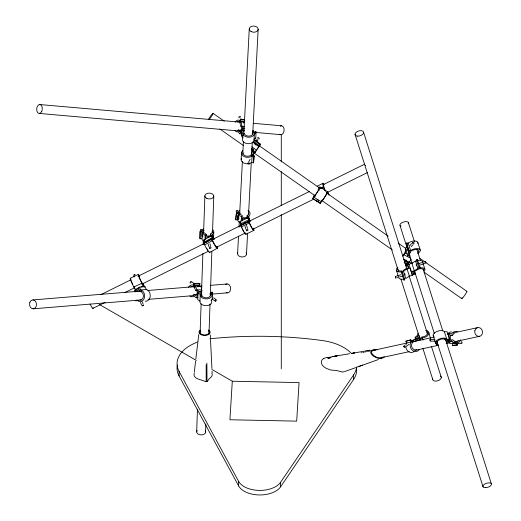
<?xml version="1.0" encoding="UTF-8"?>
<svg xmlns="http://www.w3.org/2000/svg" width="521" height="521" viewBox="0 0 521 521"><rect width="100%" height="100%" fill="white"/><g stroke="black" fill="none" stroke-linecap="round" stroke-linejoin="round"><path stroke-width="0.78" d="M211.878 373.101A9.209 5.321 0 0 1 211.806 376.149A9.124 5.269 0 0 1 209.533 378.331L207.521 381.19L206.186 381.724L206.186 364.778M202.128 290.347L198 292.913L197.765 299.699L199.986 301.216A5.926 3.868 2 0 0 206.798 305.658A5.926 3.868 2 0 0 211.22 300.265M203.561 228.993A5.926 3.868 2 0 0 202.011 231.064L200.11 231.435L199.869 238.221L200.044 238.794L201.79 238.605M200.044 238.794L200.11 231.435M201.855 235.733L201.966 232.692M212.151 231.461A4.311 2.813 2 0 1 210.731 233.896L211.246 235.622L206.655 236.117L206.101 234.261L203.822 232.496L202.246 232.666L202.005 239.445L203.496 241.197M199.986 301.216L200.22 294.43L198 292.913M196.671 431.883L197.459 409.18M200.084 333.772L201.126 303.769M201.38 296.475L202.871 253.499M203.183 244.583L203.327 240.526M203.581 233.232L204.877 195.929M205.007 239.64L205.163 235.121L203.731 234.411L202.246 232.666M205.71 238.865L205.163 235.121M206.055 235.616L206.101 234.261M210.66 235.935L210.731 233.896M205.574 432.078L205.854 423.97M208.986 333.968L210.028 303.971M210.308 295.863L211.865 251.265M212.294 236.606L212.373 234.346A5.926 3.868 2 0 0 212.998 229.885M212.509 232.613L213.779 196.13M212.887 239.061L212.978 236.384L212.373 234.346M211.265 294.808L211.318 293.343L212.698 292.483L212.073 292.053L210.106 293.277M213.779 232.184L213.545 238.963A5.926 3.875 2 0 0 213.415 237.752M212.021 293.564L212.073 292.053M212.698 292.483L212.464 299.262L211.077 300.129M244.271 133.272A4.311 2.983 3 0 0 249.045 136.124A4.311 2.983 3 0 0 252.828 132.835L252.652 132.438L255.681 131.442L256.091 132.002L254.359 132.568L254.098 139.198A5.926 4.103 3 0 1 247.371 143.646A5.926 4.103 3 0 1 242.845 137.752L241.405 135.76L241.737 129.299L244.805 128.296L243.144 128.055L241.705 126.069L241.698 124.324L240.845 121.784L240.077 123.028L240.624 126.258L241.939 128.068L239.706 131.676L238.481 129.989A4.311 2.807 -81.8 0 1 237.609 130.25M241.158 159.4L241.49 152.94M242.845 137.752L243.053 133.715M243.626 131.377L243.711 129.762L244.525 130.882M237.602 253.747L238.52 236.091M238.976 227.26L239.269 221.64M239.64 214.418L242.389 161.438M242.766 154.216L243.431 141.373M243.802 134.144L249.253 28.994M251.448 155.681L251.552 152.523M246.505 254.04L247.586 233.167M248.543 214.704L251.252 162.532M251.623 155.304L252.288 142.461M252.705 134.438L258.155 29.28M251.734 162.311L252.073 155.851L253.883 156.385L253.551 162.845L251.604 162.454A5.926 4.103 3 0 1 244.154 163.184A5.926 4.103 3 0 1 241.47 158.208M253.453 132.751L253.538 131.136L252.848 130.426M252.952 156.124L253.317 153.702L252.503 151.266L253.636 149.253L251.448 148.609M253.297 155.714L253.636 149.253M243.131 152.751A4.311 2.983 3 0 0 245.697 155.922A4.311 2.983 3 0 0 250.718 155.232L251.024 154.887L254.202 155.812L253.551 162.845M255.557 133.864L255.681 131.442M256.091 132.002L255.752 138.462L255.349 137.902M232.294 381.216L229.917 419.763L296.683 421.137L299.061 382.583L232.294 381.216L211.878 369.428M410.457 253.03L410.789 251.858L409.434 251.793L408.887 253.395L409.291 254.144L407.8 255.87L405.41 248.361L406.908 246.635L406.504 245.886L407.051 244.284M194.307 371.922L195.577 361.229M195.844 358.989L197.759 342.877M197.921 341.535L198.761 334.502M238.318 212.607L236.43 212.776L235.642 219.289L235.837 219.895L238.533 219.654M235.837 219.895L236.43 212.776M237.797 216.951L237.967 215.505M248.426 213.128A4.311 2.937 6.9 0 1 247.104 215.629L247.683 217.452L243.131 217.856L242.506 215.896L240.168 213.981L238.605 214.124L237.817 220.63L239.373 222.506L240.826 223.281M239.777 214.391L239.907 212.679M241.086 221.112L241.607 216.769L240.155 215.994L238.605 214.124M242.096 220.565L242.298 218.931L241.607 216.769M246.791 218.227L247.104 215.629M248.491 218.306L248.751 216.137A5.926 4.044 6.9 0 0 248.022 210.451M249.305 219.426L248.751 216.137M327.136 192.002A5.926 0.56 -57.8 0 1 325.534 195.948A5.926 0.56 -57.8 0 1 321.262 201.829L320.207 203.379L312.652 198.631L314.547 195.707A4.311 0.41 -57.8 0 0 317.797 191.2A4.311 0.41 -57.8 0 0 318.65 188.739M320.207 203.379L321.203 201.718L313.707 197.081A5.926 0.56 -57.8 0 0 318.422 190.452A5.926 0.56 -57.8 0 0 318.982 187.931L319.126 187.15L321.203 188.459L323.391 187.378L323.534 186.603A5.926 0.905 63.7 0 1 324.088 184.493M405.696 249.598L404.81 252.9L402.811 255.681M402.922 256.234L405.26 252.959L406.321 249.005M404.928 263.489L407.735 264.968L408.106 263.6M407.735 264.968L408.685 262.525M403.495 259.582L409.102 262.545L409.408 261.405M314.651 195.075L313.688 196.678L314.332 195.193M193.2 285.104L193.942 283.398L199.354 283.339L199.979 283.769L198.924 286.205M190.66 287.038A4.311 3.439 89.4 0 1 192.822 286.622L193.271 286.81L194.561 283.821L199.979 283.769M201.874 288.146L200.227 285.931L194.815 285.983L194.203 287.397L195.662 290.366L197.68 291.747L195.909 295.856L194.033 294.573A4.311 3.439 89.4 0 1 193.05 295.068M189.859 295.967A5.926 4.722 89.4 0 0 194.118 296.325L196.339 297.843L199.126 291.395L200.461 291.382M384.238 356.579L383.997 357.009A4.402 2.54 0 0 1 383.593 357.452L383.43 357.582A3.601 2.077 0 0 1 382.772 357.96L380.877 358.409A5.275 3.048 0 0 1 379.405 358.389M344.374 371.245L344.14 371.727L342.486 372.046L336.768 370.561L330.607 370.008L326.139 368.282A17.636 10.186 0 0 1 323.834 366.686C320.975 364.882 320.005 360.063 323.691 358.552M255.713 144.245L258.663 146.473L258.826 146.154A4.311 0.619 -52.9 0 0 258.768 145.58M418.063 333.238L417.354 335.517L415.139 337.263L416.201 341.079M411.199 259.269L409.102 262.545M251.343 151.057L252.027 149.833M248.738 161.718L250.139 159.224M255.251 151.885L256.28 150.055M253.382 154.125L255.329 152.217L259.028 146.499L253.239 142.122M253.883 156.385L254.202 155.812M258.663 146.473L260.682 144.245L254.248 139.381M239.758 120.553L240.682 119.062L244.427 119.596M237.361 121.868A4.311 2.807 -81.8 0 1 239.146 121.953L239.465 122.24L241.086 119.622L244.831 120.156M234.912 130.4A5.926 3.855 -81.8 0 0 238.201 131.722L239.64 133.715L243.144 128.055M312.652 198.631L313.694 197.055M321.822 200.546L322.108 200.116M321.737 200.911L322.102 200.461A4.311 0.41 -57.8 0 0 323.899 198.247A4.311 0.41 -57.8 0 0 326.218 194.385M177.4 365.058A44.539 25.718 0 0 0 179.081 375.941L238.631 485.937A22.273 12.856 0 0 0 259.093 494.95A22.273 12.856 0 0 0 280.617 486.796L280.617 482.251L353.564 374.977A44.539 25.718 0 0 0 356.572 366.979M280.617 486.796L353.564 379.522A44.539 25.718 0 0 0 356.377 367.344M257.107 148.96L257.875 147.853M435.471 341.672L436.663 345.43L437.451 344.368L436.937 342.746M438.168 344.453L437.445 345.43L436.663 345.43M446.282 341.997L447.708 340.083L445.37 340.083A4.311 2.058 -17.6 0 0 440.017 339.536A4.311 2.058 -17.6 0 0 437.575 343.176M446.575 343.274L449.558 339.262L447.168 331.753L444.4 331.76A5.926 2.826 -17.6 0 0 436.787 331.532A5.926 2.826 -17.6 0 0 433.837 336.39M406.829 342.838L405.807 341.222L410.131 340.278L411.16 341.893L406.686 343.007A5.926 5.151 77.7 0 0 406.022 344.55M411.16 341.893L411.01 342.063A5.926 5.151 77.7 0 0 412.3 350.223A5.926 5.151 77.7 0 0 419.457 349.454M418.057 252.092A4.311 2.058 -17.6 0 0 417.288 249.494A4.311 2.058 -17.6 0 0 411.811 250.835L408.581 251.011L406.198 243.502L406.621 243.02L408.405 242.962A5.926 2.826 -17.6 0 1 414.99 241.021A5.926 2.826 -17.6 0 1 417.816 243.418M409.825 245.671L411.675 243.541M411.225 246.772L413.075 244.636M408.581 251.011L409.005 250.529L410.789 250.477A5.926 2.826 -17.6 0 1 419.138 248.901A5.926 2.826 -17.6 0 1 417.653 253.493M252.073 155.851L251.943 155.994A5.926 4.103 3 0 1 243.724 156.339A5.926 4.103 3 0 1 242.675 150.634M259.712 145.196L260.682 144.245M258.221 147.28L259.028 146.499M253.382 153.715L254.782 152.347M405.885 266.107L407.8 265.502L408.542 267.833L405.794 268.706L403.189 270.484L405.755 278.566L409.376 276.228L412.391 275.27L410.086 267.989L407.07 268.947L403.449 271.285M407.995 263.698L408.497 263.229L404.283 261.008M409.063 264.779L408.881 264.199L411.896 263.242L415.55 260.995L418.168 269.24L415.537 270.94L412.788 271.812L413.459 273.942L415.374 273.33M414.625 271.838L415.341 274.092L412.319 275.049L411.264 271.708L414.28 270.751L417.933 268.51L418.168 269.24M406.269 346.393L409.07 344.179M240.787 223.711L240.8 225.28L248.738 221.353L248.042 217.628L240.103 221.555L240.787 223.711L248.725 219.784M383.039 356.989C378.676 361.541 364.557 350.327 375.915 350.086M405.807 341.222L410.756 339.79L412.554 342.616L412.189 343.026A4.311 3.751 77.7 0 0 412.398 348.158A4.311 3.751 77.7 0 0 416.787 349.676M410.131 340.278L410.756 339.79M404.498 345.521L405.188 344.98M412.873 340.539L414.534 339.23L418.858 338.292L420.16 340.337M418.858 338.292L416.644 340.031L415.1 339.738L411.147 340.838M417.471 340.838L418.48 340.044M425.846 330.464A5.926 3.562 -15.6 0 1 428.627 334.313A5.926 3.562 -15.6 0 1 422.355 337.895L420.141 339.633L415.139 337.263M134.874 274.873C136.098 273.636 132.184 275.635 134.281 275.16M145.164 301.171A5.926 4.63 85.3 0 0 150.217 296.254A5.926 4.63 85.3 0 0 146.271 289.487L145.027 286.687L139.446 287.149L134.477 290.568L135.095 291.968M145.027 286.687L144.421 287.11L143.197 285.964L141.953 283.163A5.926 0.612 64.4 0 1 138.723 276.306A5.926 0.612 64.4 0 1 139.009 275.095M202.063 291.688L200.057 292.932L201.94 294.222M204.154 243.346L204.369 241.965L203.763 239.927L211.5 235.713L214.138 239.113M204.369 241.965L212.106 237.752L211.5 235.713M211.318 238.918L212.399 240.663L204.668 244.877L203.757 243.704L203.587 243.131L211.318 238.918L213.076 241.412A4.311 0.801 61.4 0 0 215.31 245.443A4.311 0.801 61.4 0 0 216.866 246.641M205.561 242.578L206.967 241.816M203.757 243.704L211.493 239.497M214.072 239.595L212.321 237.342L212.874 239.198L211.585 239.901L240.761 225.45M209.878 252.333L217.615 248.12M411.994 342.173L415.315 341.353M317.172 186.173L322.948 183.314M246.023 233.642A5.926 0.905 63.7 0 1 244.59 233.076A5.926 0.905 63.7 0 1 241.425 227.084L240.363 225.144L248.309 221.217L249.872 223.672A4.311 0.658 63.7 0 0 252.255 228.152A4.311 0.658 63.7 0 0 253.186 228.27M100.846 294.658L130.725 279.881M138.013 276.273L204.323 243.476M248.048 221.848L309.253 191.572M323.098 184.721L364.635 164.174M240.559 225.749L248.497 221.822L249.37 223.157A5.926 0.905 63.7 0 0 252.88 229.624A5.926 0.905 63.7 0 0 253.72 228.719M241.353 226.889L249.299 222.962M320.649 188.029L323.534 186.603M92.875 308.393L105.262 302.265M124.936 292.535L134.405 287.853M141.692 284.245L208.732 251.083M216.02 247.482L245.17 233.063M252.457 229.455L313.668 199.178M326.784 192.692L367.592 172.503M246.023 234.235L253.961 230.308M329.246 357.237L327.82 357.816L331.076 356.924M130.243 278.26L138.293 274.417M135.851 290.457L133.91 287.012L141.953 283.163M135.154 289.806L139.087 287.931M140.983 287.019L143.197 285.964M328.51 357.504L327.755 358.012L330.008 357.315M358.129 366.751L378.415 359.523M345.208 371.375L355.615 367.65M357.413 367.005L362.707 365.117M252.555 131.455L253.538 131.136M241.405 135.76L242.923 135.265M254.027 139.029L255.179 138.651M212.106 237.752L211.734 238.455L212.646 240.103L212.874 239.198M417.608 261.223L417.028 261.36L416.54 259.81L417.386 259.536L420.291 267.879A5.926 2.826 -17.6 0 1 424.355 271.096M405.905 265.287L408.92 264.329M417.959 263.841L421.697 262.656M423.56 262.063L424.498 261.763M420.362 264.935L425.032 263.45M402.486 272.548L401.632 272.822L401.326 271.851L403.944 280.103L404.791 279.836L401.945 270.855L401.365 270.979A4.311 2.253 -17.6 0 1 397.966 268.979M396.299 276.189L400.968 274.717M396.833 277.882L397.77 277.589M399.633 276.983L402.746 276M416.54 259.81L419.412 268.869L419.991 268.738A4.311 2.058 -17.6 0 1 423.312 270.464M370.919 350.887L406.96 343.033M412.443 341.835L434.384 337.054M453.192 332.958L477.477 327.663M379.503 358.116L409.278 351.629M414.768 350.431L438.272 345.312M446.106 343.6L450.027 342.746M454.729 341.724L479.802 336.26M361.092 352.847L361.528 352.75M362.831 352.47L363.267 352.372M363.697 352.281L364.133 352.183M365.436 351.903L366.309 351.714M367.611 351.428L368.914 351.147M369.35 351.05L369.786 350.959M402.199 271.662L401.085 271.903A5.926 3.1 -17.6 0 1 396.611 270.751A5.926 3.1 -17.6 0 1 397.914 267.227M404.511 278.943L403.397 279.184A5.926 3.1 -17.6 0 1 398.708 277.602L396.403 270.314M457.601 342.981L457.653 344.922L452.534 345.403L452.482 343.626L453.257 343.463M455.334 341.685L457.295 341.418A4.311 3.764 83.7 0 0 458.337 340.767M368.946 350.399L366.966 350.744L369.715 350.262M351.603 353.388L370.314 350.164M334.462 356.279L332.769 356.566L349.578 353.726M352.307 353.264L354.573 352.88L353.433 353.069L354.124 352.958M335.042 356.182L337.172 355.83L331.799 356.722M447.826 333.824L451.792 333.681A5.926 5.177 83.7 0 1 457.503 331.753M449.616 333.928L447.448 334.169A5.926 5.177 83.7 0 1 451.635 331.91M450.476 335.413L452.651 335.172A4.311 3.764 83.7 0 1 454.371 333.388M448.158 341.144L451.994 341.021L453.153 342.225L455.693 343.176L455.647 341.568L453.824 340.819L452.957 339.842L450.437 339.848L450.307 335.172L452.651 335.172M451.994 341.021L447.65 341.502L450.294 343.502L455.693 343.176M452.482 343.626L457.816 342.935A5.926 5.177 83.7 0 0 460.772 339.712M452.534 345.403L457.653 344.922M200.279 232.008L203.62 231.65L203.607 231.259A4.311 2.813 2 0 1 203.991 230.432M205.769 237.159L212.978 236.384M236.619 213.389L239.934 213.089M242.298 218.931L249.442 218.292M139.446 287.149L140.69 289.943L146.271 289.487M139.817 290.952L135.831 291.278L138.996 289.096L140.051 291.46A4.311 3.367 85.3 0 1 143.405 296.117A4.311 3.367 85.3 0 1 139.771 300.037M32.96 299.927L141.38 291.018M147.853 290.484L194.782 286.628M198.827 286.296L202.063 286.029M210.158 285.365L227.149 283.971M140.051 291.46L141.445 291.35M33.057 308.816L141.478 299.907M147.951 299.38L194.072 295.589M212.679 294.059L227.247 292.861M137.961 300.604L135.564 300.799L137.01 300.089A5.926 4.63 85.3 0 0 144.252 298.429A5.926 4.63 85.3 0 0 140.69 289.943M330.125 357.973L328.536 358.376L329.103 358.461M193.271 286.81L195.303 286.791M194.815 285.983L196.463 288.198L196.905 289.878L201.549 289.832M195.662 290.366L197.016 290.353M194.033 294.573L196.736 294.541M196.339 297.843L197.83 297.83M437.451 344.368L437.256 344.342A5.926 2.826 -17.6 0 1 438.402 339.418A5.926 2.826 -17.6 0 1 446.79 339.269L449.558 339.262M431.167 339.399L434.97 339.412M431.173 341.183L435.374 341.157M458.206 343.495L460.772 343.489M406.198 243.502L407.696 243.574M407.8 255.87L410.418 255.993M39.804 104.545L239.536 122.096M253.284 123.301L281.587 125.789M39.205 113.428L238.937 130.979M255.922 132.471L280.988 134.679M379.399 358.389L376.657 357.797L373.883 356.468A13.924 8.036 0 0 1 371.831 354.755C368.106 351.108 374.182 348.061 377.458 349.852M331.265 357.582L327.689 357.452A7.392 4.266 0 0 0 323.684 358.552M244.733 121.634L240.24 120.989L239.621 120.436A5.926 3.855 -81.8 0 0 235.14 122.246M240.845 121.784L244.59 122.324M239.465 122.24L240.813 122.435M241.705 126.069L244.701 126.499M238.481 129.989L241.177 130.38M239.706 131.676L241.952 131.995M239.64 133.715L241.497 133.982M206.186 381.724L199.354 379.373A9.124 5.269 0 0 1 197.114 378.559A8.974 5.184 0 0 1 195.896 377.797A9.117 5.262 0 0 1 194.313 375.941A9.274 5.353 0 0 1 194.457 372.906M251.532 154.066L253.037 154.509M198.618 285.046L199.302 285.332L193.011 285.026A5.926 4.722 89.4 0 0 188.348 287.507M405.26 252.959L407.194 253.981M403.762 254.678L410.776 258.383M406.23 260.728L408.803 262.083L408.542 262.33A4.311 0.99 -62.2 0 1 408.093 262.532M404.648 262.636L408.158 264.486M99.237 304.394L196.391 360.486M319.927 187.026L327.481 191.774M318.136 189.37L319.399 190.158M312.691 198.416L320.246 203.164M191.91 281.952L193.975 283.359M193.942 283.398L194.561 283.821M213.441 297.765L215.499 299.178M211.839 298.839L214.58 300.695M196.905 289.878L199.126 291.395M213.037 113.337L224.277 121.217M259.308 145.782L320.122 188.42M326.732 193.057L388.21 236.163M398.122 243.112L405.397 248.211M419.939 258.409L466.868 291.311M219.855 128.993L243.652 145.678M254.228 153.089L315.706 196.196M321.652 200.364L392.385 249.956M409.571 262.011L411.551 263.398M424.114 272.203L461.788 298.624M326.921 192.256L327.989 193.962L326.928 192.952M201.275 334.13L200.266 333.238A4.826 2.787 0 0 1 200.018 331.669A4.637 2.677 0 0 1 200.285 331.161M253.929 139.954L260.363 144.812M253.681 141.308L259.478 145.685L259.777 145.059A5.926 0.853 -52.9 0 0 259.927 144.467M252.77 142.018L254.535 143.353M251.956 146.798L256.462 150.204M252.034 149.455L253.961 150.914M251.773 149.527L255.329 152.217M135.838 289.715L134.893 288.836L133.845 286.465M211.318 293.343L211.454 293.479A5.926 3.875 2 0 1 207.039 298.878A5.926 3.875 2 0 1 200.22 294.43M208.498 330.737L209.168 331.714L209.162 332.769A4.637 2.677 0 0 1 207.899 334.143A4.604 2.657 0 0 1 205.469 334.879L203.639 334.866A4.637 2.677 0 0 1 201.327 334.143M203.763 239.927L204.681 241.099M203.587 243.131L204.733 245.059A5.926 1.107 61.4 0 0 208.113 251.005A5.926 1.107 61.4 0 0 209.97 251.812M240.682 119.062L241.086 119.622M241.737 129.299L243.177 131.292A5.926 4.103 3 0 0 247.703 137.186A5.926 4.103 3 0 0 254.43 132.738L254.359 132.568M248.042 217.628L250.621 221.301M249.989 220.93L248.836 219.282L249.403 222.298L248.738 221.353M240.103 221.555L240.904 222.695M241.256 225.925L241.464 226.225L241.334 225.723M240.363 225.144L241.933 227.599M412.593 340.526L413.44 341.861M198.195 341.841A44.539 25.718 0 0 0 179.081 371.395L238.631 481.391L238.631 485.937M327.409 192.047L328.985 194.997L328.119 192.998A5.926 0.905 63.7 0 0 327.813 191.904M325.586 191.018L324.147 188.315L324.264 187.658A4.311 0.658 63.7 0 1 323.867 184.916M323.391 187.378L325.365 191.077M142.148 301.848L143.288 304.401M144.363 286.648L143.171 283.639M142.747 283.326L143.881 285.873L142.943 284.987L141.888 282.623A4.311 0.449 64.4 0 1 139.407 277.517A4.311 0.449 64.4 0 1 139.459 276.286M133.975 276.071L134.359 276.938M141.673 305.15L140.507 302.506M212.151 239.992L212.47 240.852A5.926 1.107 61.4 0 0 216.254 247.286A5.926 1.107 61.4 0 0 217.524 246.674M247.527 228.485L246.257 224.479M425.97 263.157L425.442 261.503L425.618 262.063M405.201 275.088L404.745 273.642M395.367 276.495L395.569 277.139M425.67 262.219L425.872 262.858M417.855 242.512L420.245 250.021M422.505 261.711L424.895 269.22M444.4 331.76L446.79 339.269M408.334 222.454L414.488 241.835M416.95 249.585L420.401 260.441M423.111 268.966L442.811 330.978M445.273 338.728L491.323 483.683M444.888 338.585L445.37 340.083M408.249 243.099L410.639 250.608M406.621 243.02L409.005 250.529M406.908 246.635L409.291 254.144M400.056 225.613L412.118 263.593M414.338 270.568L434.286 333.362M436.748 341.112L483.045 486.835M411.896 263.242L414.28 270.751M433.231 335.667L435.621 343.183M412.984 272.437L413.459 273.942M408.881 264.199L411.264 271.708M412.189 274.639L412.391 275.27M407.8 265.502L408.725 268.413M407.07 268.947L409.376 276.228M363.651 132.536L406.66 268.204M409.122 275.954L427.552 334.098M431.486 346.504L441.32 377.51M403.632 279.132L403.944 280.103M355.022 134.262L398.526 271.48M400.988 279.23L419.666 338.149M422.857 348.223L432.69 379.236M395.693 277.524L395.895 278.168L395.367 276.501M248.309 221.217L248.497 221.822M244.968 226.277L245.847 229.064M417.386 259.536L417.907 260.37A5.926 2.826 -17.6 0 1 422.505 262.584M420.05 267.931L419.776 267.052L418.923 267.319L419.412 268.869M415.55 260.995L415.778 261.731M416.123 264.531L416.598 266.023M210.634 246.133L209.917 243.73M208.179 244.102L208.967 246.752M428.829 332.587L430.541 338.722M422.355 337.895L423 340.193M419.913 338.728L418.949 335.277L416.937 336.859L420.121 338.37L421.997 336.898A4.311 2.592 -15.6 0 0 426.295 335.335A4.311 2.592 -15.6 0 0 426.979 332.424M237.524 218.95L237.569 219.745L238.305 212.438A5.926 4.044 6.9 0 1 239.764 210.295M210.276 334.951L210.438 338.318M210.504 339.659L211.936 368.575M212.067 371.271L212.132 372.613M456.78 341.522L456.878 344.922M449.024 333.687L449.226 341.027M206.876 363.196L207 381.606M353.564 374.977L353.564 379.522M281.288 134.288L281.288 161.881M281.288 171.617L281.288 205.697M281.288 214.626L281.288 368.803M179.081 371.395L179.081 375.941M280.617 482.251A22.273 12.856 0 0 1 259.093 490.404A22.273 12.856 0 0 1 238.631 481.391M209.878 338.91A44.539 25.718 0 0 1 214.444 338.337A276.123 159.419 0 0 1 322.356 340.552A44.539 25.718 0 0 1 351.564 353.655M208.856 334.287A5.536 3.198 0 0 1 203.411 335.355A5.536 3.198 0 0 1 199.263 333.056M199.23 333.062A5.705 3.295 0 0 1 199.315 331.206A5.497 3.172 0 0 1 200.364 330.119M208.582 329.982A5.581 3.224 0 0 1 208.849 334.28M243.398 123.119A0.892 0.56 -35.9 0 1 244.707 122.611M239.471 117.726A0.892 0.56 -35.9 0 1 238.852 117.14A0.892 0.56 -35.9 0 1 239.947 116.365A0.892 0.56 -35.9 0 1 240.279 117.153M254.196 144.017A0.892 0.606 29.3 0 1 255.342 144.115A0.892 0.606 29.3 0 1 255.603 145.079M257.589 138.241A0.892 0.606 29.3 0 1 258.318 137.635A0.892 0.606 29.3 0 1 259.23 138.547A0.892 0.606 29.3 0 1 258.26 138.905M413.961 351.597A5.926 5.151 77.7 0 1 408.64 351.668A5.926 5.151 77.7 0 1 405.8 346.354M410.75 340.636A0.892 0.404 51.9 0 1 411.785 341.555M426.191 330.855A0.892 0.404 51.9 0 1 426.491 330.412A0.892 0.404 51.9 0 1 427.285 331.148M326.556 193.167A4.311 0.41 -57.8 0 1 326.55 193.662M245.144 232.907A4.311 0.658 63.7 0 1 244.316 232.079M243.724 231.174A4.311 0.658 63.7 0 1 242.441 228.765M244.199 223.822A0.892 0.625 -17.6 0 1 245.58 222.871M239.028 218.312A0.892 0.625 -17.6 0 1 238.24 217.739A0.892 0.625 -17.6 0 1 239.185 217.016M236.905 211.63A0.892 0.625 -17.6 0 1 236.163 210.894A0.892 0.625 -17.6 0 1 237.478 210.38A0.892 0.625 -17.6 0 1 237.55 211.383M133.91 287.012A5.926 0.612 64.4 0 1 130.934 280.819A5.926 0.612 64.4 0 1 130.491 278.357M132.692 284.342A4.311 0.449 64.4 0 1 131.194 280.897M130.966 280.142A4.311 0.449 64.4 0 1 131.09 279.757M408.321 248.862A0.892 0.619 40.9 0 1 407.976 247.807M406.413 260.057A0.892 0.619 40.9 0 1 405.475 260.285A0.892 0.619 40.9 0 1 404.876 259.25M455.921 341.275A5.926 5.177 83.7 0 1 455.224 342.199M453.472 342.571A0.892 0.43 89.9 0 1 453.062 343.508A0.892 0.43 89.9 0 1 452.606 342.662M461.28 342.01A0.892 0.43 89.9 0 1 461.932 342.017A0.892 0.43 89.9 0 1 461.847 343.346A0.892 0.43 89.9 0 1 461.215 342.981M207.892 250.073A4.311 0.801 61.4 0 1 206.537 248.035M202.988 236.983A0.892 0.658 -16.5 0 1 202.141 236.404A0.892 0.658 -16.5 0 1 203.04 235.635M200.787 230.647A0.892 0.658 -16.5 0 1 200.396 229.728A0.892 0.658 -16.5 0 1 201.692 229.396A0.892 0.658 -16.5 0 1 201.731 230.406M207.43 241.568A0.892 0.658 -16.5 0 1 208.556 240.715M209.989 293.896A4.311 2.813 2 0 1 207.176 297.784A4.311 2.813 2 0 1 201.796 295.107M197.042 286.915A0.892 0.469 -55.6 0 1 197.921 286.133A0.892 0.469 -55.6 0 1 198.123 286.908M190.862 282.753A0.892 0.469 -55.6 0 1 190.08 282.61A0.892 0.469 -55.6 0 1 190.901 281.457A0.892 0.469 -55.6 0 1 191.253 282.206M280.305 126.212A4.455 2.794 -85 0 1 284.082 130.335A4.455 2.794 -85 0 1 279.77 134.157M466.516 291.519A4.455 0.475 -55 0 1 466.054 293.193A4.455 0.475 -55 0 1 462.72 297.83A4.455 0.475 -55 0 1 462.068 297.686M208.328 119.537A4.455 0.475 -55 0 1 211.91 114.366A4.455 0.475 -55 0 1 212.666 114.457A4.455 0.475 -55 0 1 209.084 119.628M246.12 252.744A4.455 3.08 3 0 1 242.337 256.983A4.455 3.08 3 0 1 237.797 252.887M440.492 376.116A4.455 2.52 -17.6 0 1 438.154 380.643A4.455 2.52 -17.6 0 1 432.704 379.047M93.038 307.677A4.455 0.684 63.7 0 1 92.315 307.872A4.455 0.684 63.7 0 1 90.094 304.023M365.501 165.554A4.455 0.684 63.7 0 1 365.423 165.32M225.593 284.388A4.455 3.478 85.3 0 1 230.666 288.217A4.455 3.478 85.3 0 1 226.14 292.6M401.001 226.277A4.455 2.123 -17.6 0 1 400.831 223.47A4.455 2.123 -17.6 0 1 406.269 221.607A4.455 2.123 -17.6 0 1 408.243 223.796M205.176 430.86A4.455 2.911 2 0 1 200.943 434.885A4.455 2.911 2 0 1 197.218 430.496M142.129 305.84L143.685 305.313L142.129 305.84M256.736 141.106A0.892 0.56 -35.9 0 0 257.621 139.947A0.892 0.56 -35.9 0 0 256.267 140.247A0.892 0.56 -35.9 0 0 256.736 141.106M248.133 163.64A0.892 0.606 29.3 0 0 249.566 163.887A0.892 0.606 29.3 0 0 248.712 162.76A0.892 0.606 29.3 0 0 248.133 163.64M403.749 346.478A0.892 0.404 51.9 0 0 404.824 347.5A0.892 0.404 51.9 0 0 404.491 346.315A0.892 0.404 51.9 0 0 403.749 346.478M316.892 201.321A0.892 0.86 10.5 0 0 318.351 200.852A0.892 0.86 10.5 0 0 317.185 199.856A0.892 0.86 10.5 0 0 316.892 201.321M246.726 230.744A0.892 0.625 -17.6 0 0 247.983 229.937A0.892 0.625 -17.6 0 0 246.628 229.657A0.892 0.625 -17.6 0 0 246.726 230.744M412.528 242.884A0.892 0.619 40.9 0 0 413.804 243.724A0.892 0.619 40.9 0 0 413.57 242.454A0.892 0.619 40.9 0 0 412.528 242.884M429.988 339.705A0.892 0.43 89.9 0 0 430.229 341.164A0.892 0.43 89.9 0 0 430.724 340.005A0.892 0.43 89.9 0 0 429.988 339.705M209.82 248.367A0.892 0.658 -16.5 0 0 211.044 247.527A0.892 0.658 -16.5 0 0 209.657 247.234A0.892 0.658 -16.5 0 0 209.82 248.367M215.616 301.125A0.892 0.469 -55.6 0 0 216.326 299.783A0.892 0.469 -55.6 0 0 215.238 300.304A0.892 0.469 -55.6 0 0 215.616 301.125M41.713 111.429A4.455 2.794 -85 0 0 39.902 104.552A4.455 2.794 -85 0 0 36.893 110.98A4.455 2.794 -85 0 0 41.713 111.429M251.181 31.605A4.455 3.08 3 0 0 258.142 29.502A4.455 3.08 3 0 0 251.793 26.297A4.455 3.08 3 0 0 251.181 31.605M357.673 136.15A4.455 2.52 -17.6 0 0 363.612 132.171A4.455 2.52 -17.6 0 0 356.722 131.872A4.455 2.52 -17.6 0 0 357.673 136.15M474.924 330.36A4.455 3.875 77.7 0 0 479.463 336.338A4.455 3.875 77.7 0 0 481.528 329.181A4.455 3.875 77.7 0 0 474.924 330.36M29.905 302.18A4.455 3.478 85.3 0 0 33.181 308.823A4.455 3.478 85.3 0 0 35.936 302.115A4.455 3.478 85.3 0 0 29.905 302.18M485.383 487.689A4.455 2.123 -17.6 0 0 491.459 484.035A4.455 2.123 -17.6 0 0 484.712 484.055A4.455 2.123 -17.6 0 0 485.383 487.689M206.817 198.384A4.455 2.911 2 0 0 213.766 196.339A4.455 2.911 2 0 0 207.397 193.369A4.455 2.911 2 0 0 206.817 198.384"/></g></svg>
